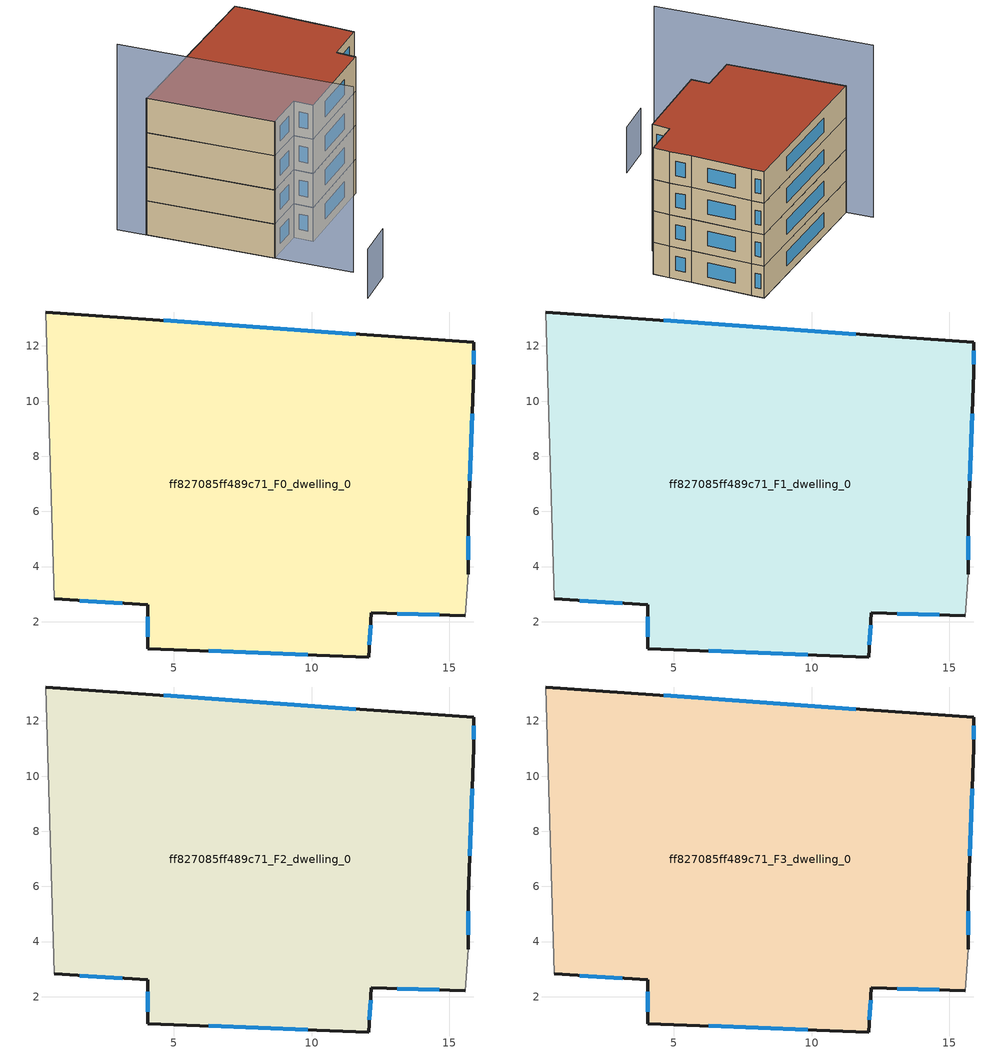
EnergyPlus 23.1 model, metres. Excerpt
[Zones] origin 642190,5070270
ff827085ff489c71_F0_dwelling_0
 floor ground (EU_floor_Construction): 15.57,2.22 15.67,3.72 15.67,5.62 15.88,11.03 15.88,12.13 0.36,13.23 0.66,2.82 4.06,2.62 4.06,1.02 12.07,0.72 12.17,2.32 z0
 wall outside (EU_wall_Construction): 15.57,2.22 12.17,2.32 12.07,0.72 4.06,1.02 4.06,2.62 0.66,2.82 / 0.36,13.23 15.88,12.13 15.88,11.03 15.67,5.62 15.67,3.72 z0:3
 wall adiabatic (EU_wall_Construction): 15.67,3.72 15.57,2.22 / 0.66,2.82 0.36,13.23 z0:3
 window (EU_Window_Construction): 14.64,2.25 13.11,2.29 / 12.14,1.88 12.1,1.16 / 9.87,0.8 6.27,0.94 / 4.06,1.46 4.06,2.18 / 3.13,2.68 1.6,2.77 / 4.63,12.93 11.61,12.43 / 15.88,11.82 15.88,11.33 / 15.82,9.54 15.73,7.11 / 15.67,5.1 15.67,4.24 z0.83:2.17
ff827085ff489c71_F1_dwelling_0
 floor to ff827085ff489c71_F0_dwelling_0 (EU_floor_Construction): 15.57,2.22 15.67,3.72 15.67,5.62 15.88,11.03 15.88,12.13 0.36,13.23 0.66,2.82 4.06,2.62 4.06,1.02 12.07,0.72 12.17,2.32 z3
 wall outside (EU_wall_Construction): 15.57,2.22 12.17,2.32 12.07,0.72 4.06,1.02 4.06,2.62 0.66,2.82 / 0.36,13.23 15.88,12.13 15.88,11.03 15.67,5.62 15.67,3.72 z3:6
 wall adiabatic (EU_wall_Construction): 15.67,3.72 15.57,2.22 / 0.66,2.82 0.36,13.23 z3:6
 window (EU_Window_Construction): 14.64,2.25 13.11,2.29 / 12.14,1.88 12.1,1.16 / 9.87,0.8 6.27,0.94 / 4.06,1.46 4.06,2.18 / 3.13,2.68 1.6,2.77 / 4.63,12.93 11.61,12.43 / 15.88,11.82 15.88,11.33 / 15.82,9.54 15.73,7.11 / 15.67,5.1 15.67,4.24 z3.83:5.17
ff827085ff489c71_F2_dwelling_0
 floor to ff827085ff489c71_F1_dwelling_0 (EU_floor_Construction): 15.57,2.22 15.67,3.72 15.67,5.62 15.88,11.03 15.88,12.13 0.36,13.23 0.66,2.82 4.06,2.62 4.06,1.02 12.07,0.72 12.17,2.32 z6
 wall outside (EU_wall_Construction): 15.57,2.22 12.17,2.32 12.07,0.72 4.06,1.02 4.06,2.62 0.66,2.82 / 0.36,13.23 15.88,12.13 15.88,11.03 15.67,5.62 15.67,3.72 z6:9
 wall adiabatic (EU_wall_Construction): 15.67,3.72 15.57,2.22 / 0.66,2.82 0.36,13.23 z6:9
 window (EU_Window_Construction): 14.64,2.25 13.11,2.29 / 12.14,1.88 12.1,1.16 / 9.87,0.8 6.27,0.94 / 4.06,1.46 4.06,2.18 / 3.13,2.68 1.6,2.77 / 4.63,12.93 11.61,12.43 / 15.88,11.82 15.88,11.33 / 15.82,9.54 15.73,7.11 / 15.67,5.1 15.67,4.24 z6.83:8.17
ff827085ff489c71_F3_dwelling_0
 floor to ff827085ff489c71_F2_dwelling_0 (EU_floor_Construction): 15.57,2.22 15.67,3.72 15.67,5.62 15.88,11.03 15.88,12.13 0.36,13.23 0.66,2.82 4.06,2.62 4.06,1.02 12.07,0.72 12.17,2.32 z9
 wall outside (EU_wall_Construction): 15.57,2.22 12.17,2.32 12.07,0.72 4.06,1.02 4.06,2.62 0.66,2.82 / 0.36,13.23 15.88,12.13 15.88,11.03 15.67,5.62 15.67,3.72 z9:12
 wall adiabatic (EU_wall_Construction): 15.67,3.72 15.57,2.22 / 0.66,2.82 0.36,13.23 z9:12
 window (EU_Window_Construction): 14.64,2.25 13.11,2.29 / 12.14,1.88 12.1,1.16 / 9.87,0.8 6.27,0.94 / 4.06,1.46 4.06,2.18 / 3.13,2.68 1.6,2.77 / 4.63,12.93 11.61,12.43 / 15.88,11.82 15.88,11.33 / 15.82,9.54 15.73,7.11 / 15.67,5.1 15.67,4.24 z9.83:11.17
 roof outside (EU_roof_Construction): 15.88,12.13 15.88,11.03 15.67,5.62 15.67,3.72 15.57,2.22 12.17,2.32 12.07,0.72 4.06,1.02 4.06,2.62 0.66,2.82 0.36,13.23 z12
shading: -2.36,-5.97 0.96,-5.88 z0:4.3; 0.29,15.58 0.89,-3.49 z0:16.3
[Building]
EU S2 Campaign: North Axis=0; Terrain=City; Solar Distribution=FullExterior
[Site:Location]
Lyon-Bron: Latitude=45.75; Longitude=5; Time Zone=1; Elevation=198
[SizingPeriod:WeatherFileDays]
AnnualSizingPeriod: Begin Month=1; Begin Day of Month=1; End Month=12; End Day of Month=31; Day of Week for Start Day=Monday; Use Weather File Daylight Saving Period=No; Use Weather File Rain and Snow Indicators=No
[MATERIAL]
EU_InternalMass_Material: Roughness=MediumRough; Thickness=0.1; Conductivity=1; Density=1800; Specific Heat=900; Thermal Absorptance=0.9; Solar Absorptance=0.7; Visible Absorptance=0.7
[MATERIAL:NOMASS] Roughness=MediumRough; Thermal Absorptance=0.9; Solar Absorptance=0.7; Visible Absorptance=0.7
Name | Thermal Resistance
EU_wall_NoMass | 0.87146
EU_roof_NoMass | 0.842276
EU_floor_NoMass | 0.496999
[WINDOWMATERIAL:SIMPLEGLAZINGSYSTEM]
EU_Window_SimpleGlazing: UFactor=2.2525; Solar Heat Gain Coefficient=0.76; Visible Transmittance=0.76
[CONSTRUCTION]
EU_wall_Construction: EU_wall_NoMass
EU_roof_Construction: EU_roof_NoMass
EU_floor_Construction: EU_floor_NoMass
EU_InternalMass_Construction: EU_InternalMass_Material
EU_Window_Construction: EU_Window_SimpleGlazing
[ZONE] Type=1; Multiplier=1; Ceiling Height=autocalculate; Floor Area=autocalculate; Part of Total Floor Area=Yes
Name | Volume
ff827085ff489c71_F0_dwelling_0 | 504.535
ff827085ff489c71_F1_dwelling_0; ff827085ff489c71_F2_dwelling_0 | 504.536
ff827085ff489c71_F3_dwelling_0 | 1513.61
[INTERNALMASS] Construction=EU_InternalMass_Construction; Surface Area=168.179
Name | Zone or ZoneList
ff827085ff489c71_F0_dwelling_0_EU_InternalMass | ff827085ff489c71_F0_dwelling_0
ff827085ff489c71_F1_dwelling_0_EU_InternalMass | ff827085ff489c71_F1_dwelling_0
ff827085ff489c71_F2_dwelling_0_EU_InternalMass | ff827085ff489c71_F2_dwelling_0
ff827085ff489c71_F3_dwelling_0_EU_InternalMass | ff827085ff489c71_F3_dwelling_0
[OTHEREQUIPMENT] Fuel Type=Electricity; Design Level Calculation Method=Watts/Area; Power per Zone Floor Area=1; Fraction Latent=0; Fraction Radiant=0; Fraction Lost=0; Carbon Dioxide Generation Rate=0; EndUse Subcategory=EU_Step8_InternalGains
Name | Zone or ZoneList or Space or SpaceList | Schedule
EU_Step8_InternalGain_ff827085ff489c71_F0_dwelling_0_f000 | ff827085ff489c71_F0_dwelling_0 | EU_Step8_GainSchedule_ff827085ff489c71_F0_dwelling_0_f000
EU_Step8_InternalGain_ff827085ff489c71_F1_dwelling_0_f000 | ff827085ff489c71_F1_dwelling_0 | EU_Step8_GainSchedule_ff827085ff489c71_F1_dwelling_0_f000
EU_Step8_InternalGain_ff827085ff489c71_F2_dwelling_0_f000 | ff827085ff489c71_F2_dwelling_0 | EU_Step8_GainSchedule_ff827085ff489c71_F2_dwelling_0_f000
EU_Step8_InternalGain_ff827085ff489c71_F3_dwelling_0_f000 | ff827085ff489c71_F3_dwelling_0 | EU_Step8_GainSchedule_ff827085ff489c71_F3_dwelling_0_f000
[ZONEVENTILATION:DESIGNFLOWRATE] Schedule=EU_AlwaysOn; Design Flow Rate Calculation Method=AirChanges/Hour; Air Changes per Hour=0.425; Ventilation Type=Natural; Fan Pressure Rise=0; Fan Total Efficiency=1; Constant Term Coefficient=1; Temperature Term Coefficient=0; Velocity Term Coefficient=0; Velocity Squared Term Coefficient=0; Minimum Indoor Temperature=-100; Maximum Indoor Temperature=100; Delta Temperature=-100; Minimum Outdoor Temperature=-100; Maximum Outdoor Temperature=100; Maximum Wind Speed=40
Name | Zone or ZoneList or Space or SpaceList
EU_ConstantAir_ff827085ff489c71_F0_dwelling_0 | ff827085ff489c71_F0_dwelling_0
EU_ConstantAir_ff827085ff489c71_F1_dwelling_0 | ff827085ff489c71_F1_dwelling_0
EU_ConstantAir_ff827085ff489c71_F2_dwelling_0 | ff827085ff489c71_F2_dwelling_0
EU_ConstantAir_ff827085ff489c71_F3_dwelling_0 | ff827085ff489c71_F3_dwelling_0
[HVACTEMPLATE:THERMOSTAT] Constant Heating Setpoint=20; Constant Cooling Setpoint=50
EU_HeatOnly_ff827085ff489c71_F0_dwelling_0; EU_HeatOnly_ff827085ff489c71_F1_dwelling_0; EU_HeatOnly_ff827085ff489c71_F2_dwelling_0; EU_HeatOnly_ff827085ff489c71_F3_dwelling_0
[HVACTEMPLATE:ZONE:IDEALLOADSAIRSYSTEM] System Availability Schedule=EU_AlwaysOn; Maximum Heating Supply Air Temperature=50; Minimum Cooling Supply Air Temperature=13; Maximum Heating Supply Air Humidity Ratio=0.0156; Minimum Cooling Supply Air Humidity Ratio=0.0077; Heating Limit=NoLimit; Cooling Limit=NoLimit; Heating Availability Schedule=EU_AlwaysOn; Cooling Availability Schedule=EU_CoolingOff; Dehumidification Control Type=ConstantSensibleHeatRatio; Cooling Sensible Heat Ratio=0.7; Dehumidification Setpoint=60; Humidification Control Type=None; Humidification Setpoint=30; Outdoor Air Method=None; Outdoor Air Flow Rate per Person=0.00944; Outdoor Air Flow Rate per Zone Floor Area=0; Outdoor Air Flow Rate per Zone=0; Demand Controlled Ventilation Type=None; Outdoor Air Economizer Type=NoEconomizer; Heat Recovery Type=None; Sensible Heat Recovery Effectiveness=0.7; Latent Heat Recovery Effectiveness=0.65
Name | Template Thermostat
ff827085ff489c71_F0_dwelling_0 | EU_HeatOnly_ff827085ff489c71_F0_dwelling_0
ff827085ff489c71_F1_dwelling_0 | EU_HeatOnly_ff827085ff489c71_F1_dwelling_0
ff827085ff489c71_F2_dwelling_0 | EU_HeatOnly_ff827085ff489c71_F2_dwelling_0
ff827085ff489c71_F3_dwelling_0 | EU_HeatOnly_ff827085ff489c71_F3_dwelling_0
[SIZING:ZONE] Zone Cooling Design Supply Air Temperature Input Method=SupplyAirTemperature; Zone Cooling Design Supply Air Temperature=13; Zone Heating Design Supply Air Temperature Input Method=SupplyAirTemperature; Zone Heating Design Supply Air Temperature=50; Zone Cooling Design Supply Air Humidity Ratio=0.008; Zone Heating Design Supply Air Humidity Ratio=0.008; Cooling Design Air Flow Method=DesignDay; Cooling Design Air Flow Rate=0; Cooling Minimum Air Flow per Zone Floor Area=0.000762; Cooling Minimum Air Flow=0; Cooling Minimum Air Flow Fraction=0.2; Heating Design Air Flow Method=DesignDay; Heating Design Air Flow Rate=0; Heating Maximum Air Flow per Zone Floor Area=0.002032; Heating Maximum Air Flow=0.141576; Heating Maximum Air Flow Fraction=0.3; Account for Dedicated Outdoor Air System=No; Dedicated Outdoor Air System Control Strategy=NeutralSupplyAir; Dedicated Outdoor Air Low Setpoint Temperature for Design=autosize; Dedicated Outdoor Air High Setpoint Temperature for Design=autosize; Zone Load Sizing Method=Sensible Load Only No Latent Load; Zone Latent Cooling Design Supply Air Humidity Ratio Input Method=HumidityRatioDifference; Zone Cooling Design Supply Air Humidity Ratio Difference=0.005; Zone Latent Heating Design Supply Air Humidity Ratio Input Method=HumidityRatioDifference; Zone Humidification Design Supply Air Humidity Ratio Difference=0.005
ff827085ff489c71_F0_dwelling_0; ff827085ff489c71_F1_dwelling_0; ff827085ff489c71_F2_dwelling_0; ff827085ff489c71_F3_dwelling_0
[SCHEDULE:CONSTANT]
Name | Hourly Value
EU_AlwaysOn | 1
EU_CoolingOff | 0
[SCHEDULE:FILE] Column Number=1; Rows to Skip at Top=0; Number of Hours of Data=8760; Column Separator=Comma; Interpolate to Timestep=No; Minutes per Item=60; Adjust Schedule for Daylight Savings=Yes
Name | File
EU_Step8_GainSchedule_ff827085ff489c71_F0_dwelling_0_f000 | ../../schedules/ff827085ff489c71/ff827085ff489c71_F0_dwelling_0_f000_gain.csv
EU_Step8_GainSchedule_ff827085ff489c71_F1_dwelling_0_f000 | ../../schedules/ff827085ff489c71/ff827085ff489c71_F1_dwelling_0_f000_gain.csv
EU_Step8_GainSchedule_ff827085ff489c71_F2_dwelling_0_f000 | ../../schedules/ff827085ff489c71/ff827085ff489c71_F2_dwelling_0_f000_gain.csv
EU_Step8_GainSchedule_ff827085ff489c71_F3_dwelling_0_f000 | ../../schedules/ff827085ff489c71/ff827085ff489c71_F3_dwelling_0_f000_gain.csv
